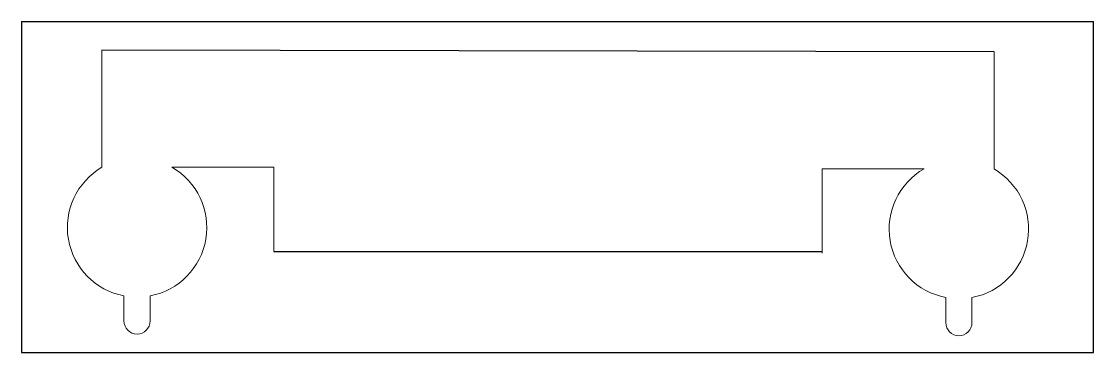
# Model space of a CAD drawing. Header units: inches. Extents: x 3.4 to 58.4, y 4.2 to 21.2.
import ezdxf

# ---------------------------------------------------------------- set-up
doc = ezdxf.new("R2010")
doc.units = ezdxf.units.IN
doc.header["$MEASUREMENT"] = 0

msp = doc.modelspace()

# ---------------------------------------------------------------- linework, layer by layer
at = {"color": 1}
for p, q in [((3.356, 21.209), (3.356, 4.209)), ((3.356, 21.209), (58.356, 21.209)), ((58.356, 4.209), (58.356, 21.209)), ((53.253, 19.642), (7.483, 19.727)), ((16.303, 9.395), (44.434, 9.395)), ((3.356, 4.209), (58.356, 4.209))]:
    msp.add_line(p, q, dxfattribs=at)
at = {"color": 1, "lineweight": 5}
for p, q in [((7.483, 19.727), (7.483, 13.721)), ((53.253, 13.636), (53.253, 19.642)), ((11.076, 13.731), (16.303, 13.731)), ((16.303, 9.395), (16.303, 13.731)), ((44.434, 9.31), (44.434, 13.646)), ((49.66, 13.646), (44.434, 13.646)), ((8.617, 5.832), (8.617, 7.121)), ((9.959, 5.832), (9.959, 7.123)), ((50.777, 5.747), (50.777, 7.037)), ((52.119, 5.747), (52.119, 7.036))]:
    msp.add_line(p, q, dxfattribs=at)
for centre, radius, start, end in [((9.288, 10.634), 3.576, 120.3116, 259.1888), ((9.29, 10.634), 3.575, 280.7924, 60.0135), ((51.447, 10.549), 3.575, 119.9865, 259.2076), ((51.448, 10.548), 3.576, 280.8112, 59.6884), ((9.288, 5.832), 0.671, 180, 0), ((51.448, 5.747), 0.671, 180, 360)]:
    msp.add_arc(centre, radius, start, end, dxfattribs=at)

doc.saveas('drawing.dxf')
